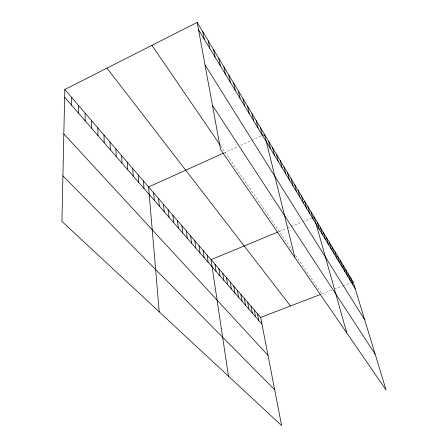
<?xml version="1.0" encoding="UTF-8"?>
<svg xmlns="http://www.w3.org/2000/svg" width="448" height="448" viewBox="0 0 448 448"><rect width="100%" height="100%" fill="white"/><g stroke="black" fill="none" stroke-linecap="round" stroke-linejoin="round"><path stroke-width="0.34" stroke-dasharray="2.24 1.68" d="M223.927 152.936L237.776 146.681M240.789 145.314L251.115 140.65M251.726 140.375L261.52 135.951M279.233 231.47L286.143 228.614M287.409 228.094L290.567 226.789M291.2 226.526L301.991 222.068M302.63 221.805L311.59 218.103M331.839 290.108L321.922 293.91L295.03 254.582M334.326 289.156L342.457 286.037M343.084 285.796L350.627 282.901M220.662 145.813L292.197 250.438"/><path stroke-width="0.67" d="M78.467 113.131L78.49 105.409M71.641 105.274L71.73 97.546M64.809 89.494L61.914 221.402L281.618 425.6L260.663 317.419L64.809 89.494L197.193 22.4L353.147 281.932L386.086 390.051L220.539 149.425L197.193 22.4M223.317 153.21L148.579 186.978L159.236 311.853M262.136 135.671L264.594 134.562L294.862 257.454M277.945 232.002L211.025 259.65L228.474 376.202M312.228 217.84L314.154 217.045L346.774 332.909M260.663 317.419L320.656 294.398M351.254 282.66L353.147 281.932M62.91 175.89L274.68 389.777M63.834 133.913L268.01 355.359M64.641 97.227L261.962 324.145M106.977 68.124L290.483 305.973M151.962 45.326L220.282 145.253M212.43 105.308L375.15 354.15M205.005 64.887L364.672 319.754M198.548 29.781L355.186 288.63M350.678 277.816L352.716 284.542M348.158 273.633L350.196 280.381M345.598 269.371L347.637 276.147M342.994 265.037L345.027 271.841M340.346 260.624L342.373 267.456M337.646 256.133L339.674 262.987M334.897 251.558L336.918 258.44M332.097 246.898L334.118 253.809M329.246 242.155L331.262 249.094M326.34 237.322L328.35 244.283M323.378 232.394L325.388 239.383M320.365 227.377L322.364 234.388M317.29 222.258L319.284 229.298M311.052 211.882L313.034 218.971M307.894 206.623L309.865 213.735M304.668 201.258L306.634 208.393M301.386 195.793L303.341 202.95M298.032 190.215L299.981 197.394M294.616 184.526L296.548 191.727M291.127 178.724L293.048 185.942M287.571 172.805L289.481 180.04M283.937 166.757L285.835 174.02M280.23 160.586L282.111 167.866M276.444 154.286L278.309 161.582M272.58 147.851L274.422 155.165M268.626 141.277L270.458 148.607M260.467 127.697L262.254 135.055M256.25 120.68L258.014 128.05M251.938 113.506L253.68 120.882M247.526 106.165L249.245 113.557M243.018 98.655L244.709 106.053M238.398 90.972L240.061 98.375M233.677 83.11L235.306 90.518M228.838 75.057L230.434 82.471M223.882 66.814L225.445 74.222M218.803 58.363L220.332 65.772M213.601 49.706L215.09 57.114M208.27 40.835L209.714 48.233M257.499 313.74L258.793 320.494M202.804 31.735L204.204 39.122M254.285 309.999L255.562 316.786M251.02 306.197L252.28 313.012M247.694 302.327L248.942 309.17M244.311 298.39L245.549 305.267M240.873 294.386L242.094 301.291M237.367 290.31L238.577 297.248M233.806 286.166L234.993 293.126M230.177 281.943L231.347 288.938M226.486 277.648L227.64 284.67M222.723 273.269L223.86 280.325M218.898 268.811L220.007 275.895M214.995 264.275L216.087 271.387M207.094 255.08L208.141 262.248M203.095 250.421L204.114 257.622M199.018 245.678L200.015 252.907M194.863 240.845L195.838 248.102M190.635 235.922L191.582 243.202M186.318 230.905L187.236 238.213M181.922 225.786L182.812 233.122M177.442 220.567L178.298 227.931M172.866 215.247L173.695 222.634M168.207 209.821L168.997 217.235M163.447 204.282L164.203 211.719M158.592 198.632L159.314 206.097M153.636 192.864L154.319 200.351M143.416 180.97L144.015 188.502M138.141 174.832L138.695 182.386M132.754 168.56L133.258 176.137M127.249 162.154L127.708 169.753M121.621 155.607L122.03 163.223M115.87 148.915L116.228 156.548M109.99 142.072L110.292 149.722M103.975 135.072L104.216 142.738M97.821 127.91L98.006 135.593M91.526 120.585L91.644 128.285M85.086 113.086L85.137 120.798"/></g></svg>
